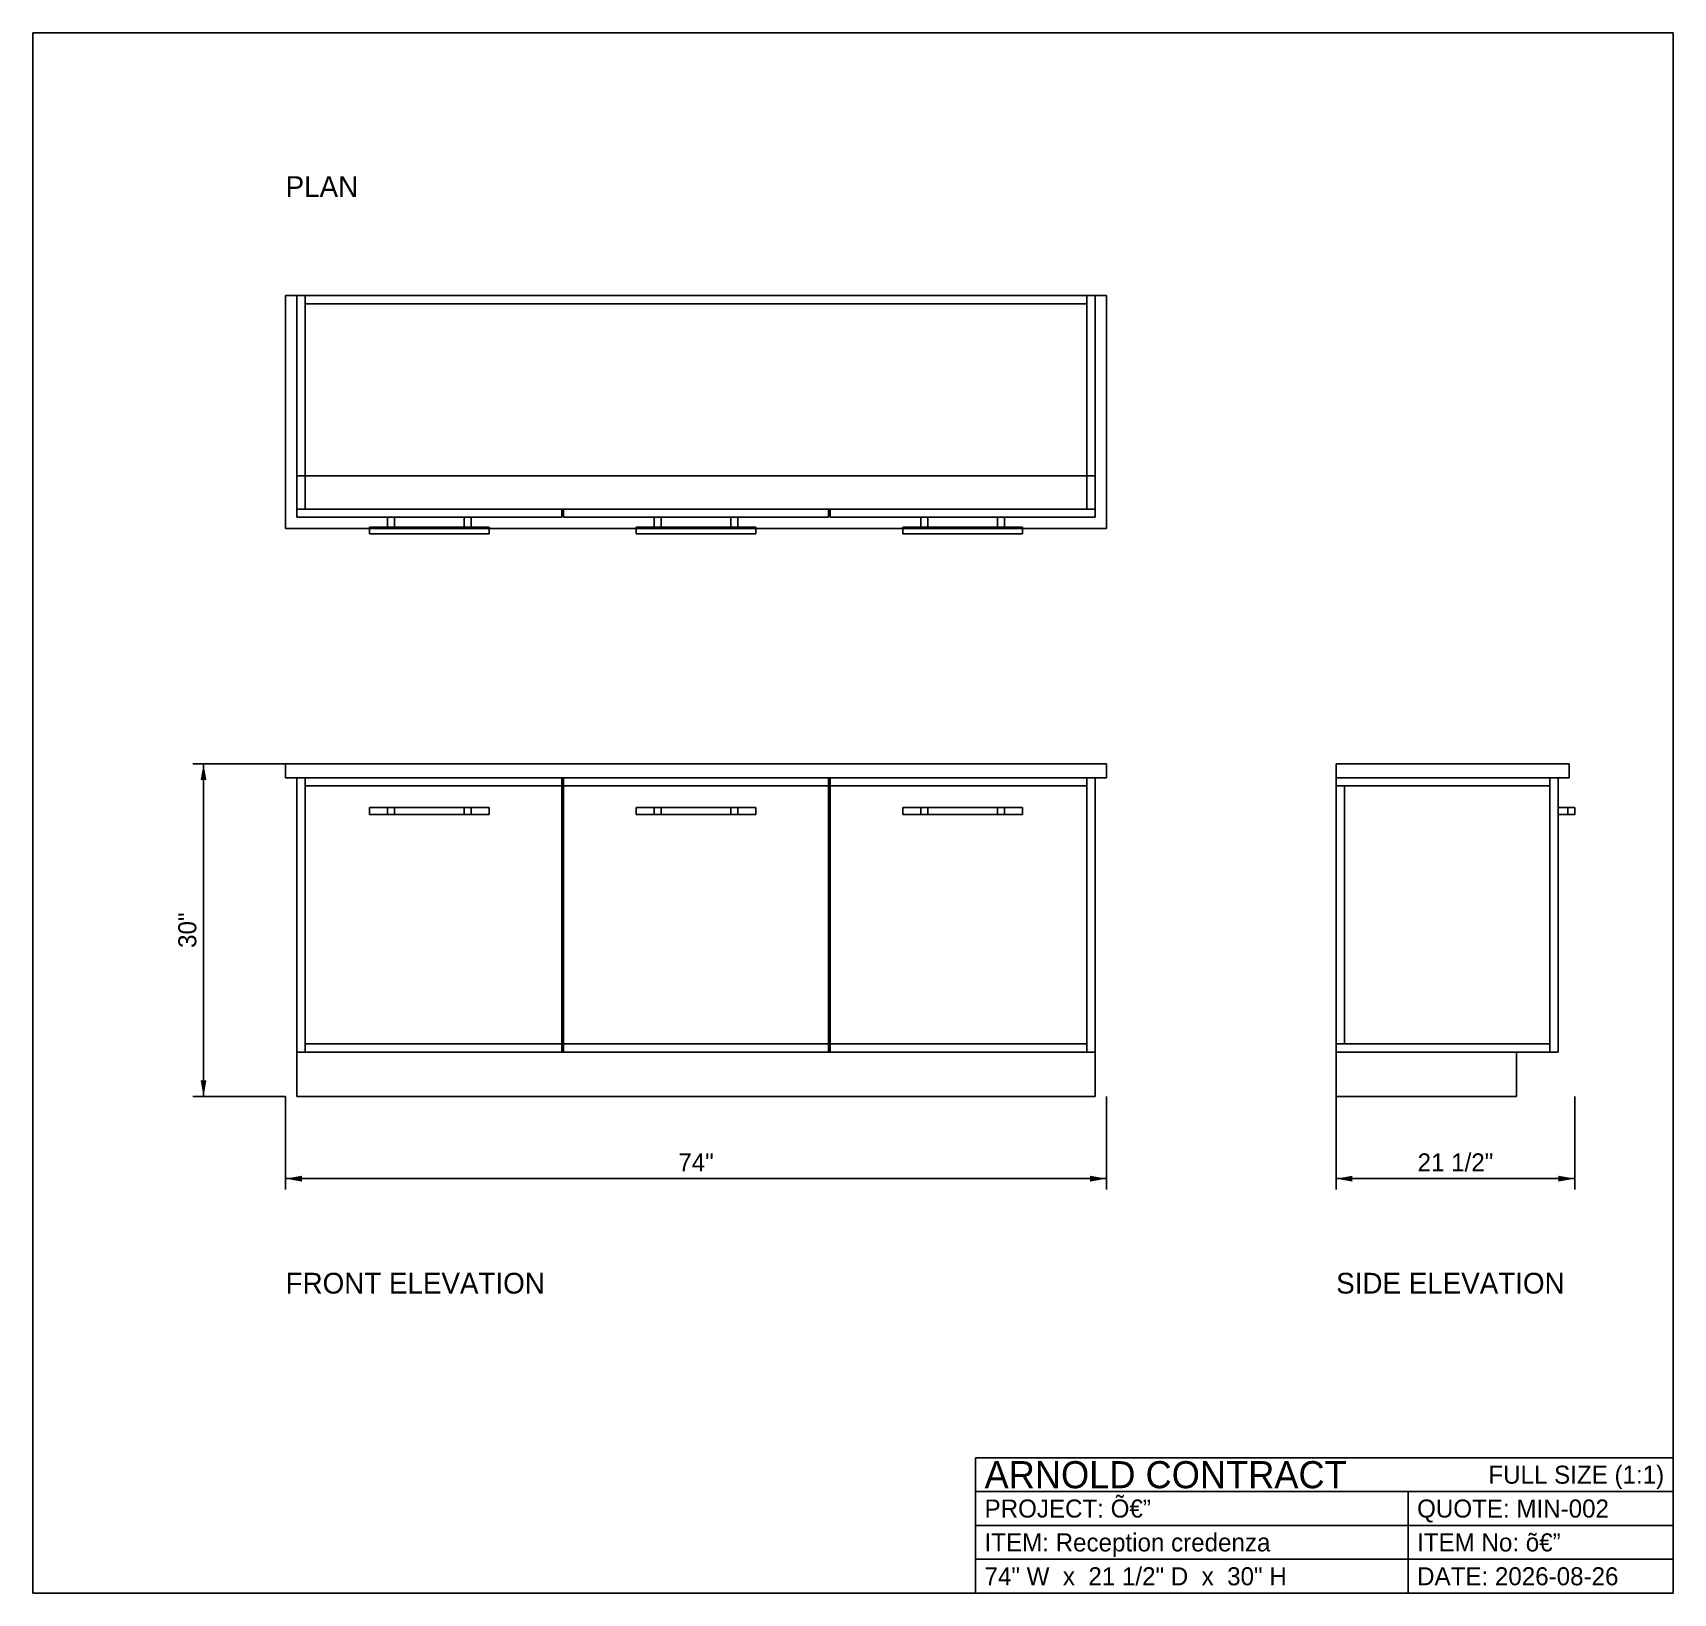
# Model space of a CAD drawing. Header units: inches. Extents: x -23 to 125, y -45 to 96.
import ezdxf
from ezdxf.enums import TextEntityAlignment as Align

# ---------------------------------------------------------------- set-up
doc = ezdxf.new("R2010")
doc.units = ezdxf.units.IN
doc.header["$MEASUREMENT"] = 0
for name, color, linetype in [('DIMS', 3, 'Continuous'), ('OUTLINE', 7, 'Continuous'), ('TITLE', 7, 'Continuous'), ('VIEWLABEL', 2, 'Continuous')]:
    doc.layers.add(name, color=color, linetype=linetype)

msp = doc.modelspace()

# ---------------------------------------------------------------- linework, layer by layer
at = {"layer": 'DIMS'}
for p, q in [((0, 30), (-8.3768, 30)), ((-7.4, 0), (-7.4, 30)), ((0, 0), (-8.3768, 0)), ((0, 0), (0, -8.3768)), ((74, 0), (74, -8.3768)), ((94.72, 0), (94.72, -8.3768)), ((116.22, 0), (116.22, -8.3768)), ((0, -7.4), (74, -7.4)), ((94.72, -7.4), (116.22, -7.4))]:
    msp.add_line(p, q, dxfattribs=at)
for points in [[(-7.4, 30), (-7.663736, 28.5348), (-7.136264, 28.5348)], [(-7.4, 0), (-7.136264, 1.4652), (-7.663736, 1.4652)], [(0, -7.4), (1.4652, -7.663736), (1.4652, -7.136264)], [(74, -7.4), (72.5348, -7.136264), (72.5348, -7.663736)], [(94.72, -7.4), (96.1852, -7.663736), (96.1852, -7.136264)], [(116.22, -7.4), (114.7548, -7.136264), (114.7548, -7.663736)]]:
    msp.add_solid(points, dxfattribs=at)
at = {"layer": 'OUTLINE'}
for p, q in [((74, 72.22), (0, 72.22)), ((0, 72.22), (0, 51.22)), ((1.75, 72.22), (1, 72.22)), ((1, 72.22), (1, 52.97)), ((73, 72.22), (1, 72.22)), ((1, 72.22), (1, 55.97)), ((1.75, 52.97), (1.75, 72.22)), ((72.25, 72.22), (1.75, 72.22)), ((1.75, 72.22), (1.75, 52.97)), ((72.25, 72.22), (1.75, 72.22)), ((1.75, 72.22), (1.75, 52.97)), ((72.25, 72.22), (1.75, 72.22)), ((1.75, 72.22), (1.75, 71.47)), ((1.75, 71.47), (72.25, 71.47)), ((73, 72.22), (72.25, 72.22)), ((72.25, 72.22), (72.25, 52.97)), ((72.25, 52.97), (72.25, 72.22)), ((72.25, 52.97), (72.25, 72.22)), ((72.25, 71.47), (72.25, 72.22)), ((73, 52.97), (73, 72.22)), ((73, 55.97), (73, 72.22)), ((74, 51.22), (74, 72.22)), ((1, 55.97), (73, 55.97)), ((1, 52.97), (1.75, 52.97)), ((24.916667, 52.97), (1, 52.97)), ((1, 52.97), (1, 52.22)), ((1, 52.22), (24.916667, 52.22)), ((1.75, 52.97), (72.25, 52.97)), ((1.75, 52.97), (72.25, 52.97)), ((9.816458, 52.22), (9.191458, 52.22)), ((9.191458, 52.22), (9.191458, 51.345)), ((9.816458, 51.345), (9.816458, 52.22)), ((16.725208, 52.22), (16.100208, 52.22)), ((16.100208, 52.22), (16.100208, 51.345)), ((16.725208, 51.345), (16.725208, 52.22)), ((24.916667, 52.22), (24.916667, 52.97)), ((48.958333, 52.97), (25.041667, 52.97)), ((25.041667, 52.97), (25.041667, 52.22)), ((25.041667, 52.22), (48.958333, 52.22)), ((33.858125, 52.22), (33.233125, 52.22)), ((33.233125, 52.22), (33.233125, 51.345)), ((33.858125, 51.345), (33.858125, 52.22)), ((40.766875, 52.22), (40.141875, 52.22)), ((40.141875, 52.22), (40.141875, 51.345)), ((40.766875, 51.345), (40.766875, 52.22)), ((48.958333, 52.22), (48.958333, 52.97)), ((73, 52.97), (49.083333, 52.97)), ((49.083333, 52.97), (49.083333, 52.22)), ((49.083333, 52.22), (73, 52.22)), ((57.899792, 52.22), (57.274792, 52.22)), ((57.274792, 52.22), (57.274792, 51.345)), ((57.899792, 51.345), (57.899792, 52.22)), ((64.808542, 52.22), (64.183542, 52.22)), ((64.183542, 52.22), (64.183542, 51.345)), ((64.808542, 51.345), (64.808542, 52.22)), ((72.25, 52.97), (73, 52.97)), ((73, 52.22), (73, 52.97)), ((0, 51.22), (74, 51.22)), ((18.339583, 51.345), (7.577083, 51.345)), ((7.577083, 51.345), (7.577083, 50.72)), ((7.577083, 50.72), (18.339583, 50.72)), ((9.191458, 51.345), (9.816458, 51.345)), ((16.100208, 51.345), (16.725208, 51.345)), ((18.339583, 50.72), (18.339583, 51.345)), ((42.38125, 51.345), (31.61875, 51.345)), ((31.61875, 51.345), (31.61875, 50.72)), ((31.61875, 50.72), (42.38125, 50.72)), ((33.233125, 51.345), (33.858125, 51.345)), ((40.141875, 51.345), (40.766875, 51.345)), ((42.38125, 50.72), (42.38125, 51.345)), ((66.422917, 51.345), (55.660417, 51.345)), ((55.660417, 51.345), (55.660417, 50.72)), ((55.660417, 50.72), (66.422917, 50.72)), ((57.274792, 51.345), (57.899792, 51.345)), ((64.183542, 51.345), (64.808542, 51.345)), ((66.422917, 50.72), (66.422917, 51.345)), ((74, 30), (0, 30)), ((0, 30), (0, 28.75)), ((74, 28.75), (74, 30)), ((115.72, 30), (94.72, 30)), ((94.72, 30), (94.72, 28.75)), ((115.72, 28.75), (115.72, 30)), ((0, 28.75), (74, 28.75)), ((1.75, 28.75), (1, 28.75)), ((1, 28.75), (1, 4)), ((24.916667, 28.75), (1, 28.75)), ((1, 28.75), (1, 4)), ((1.75, 4), (1.75, 28.75)), ((72.25, 28.75), (1.75, 28.75)), ((1.75, 28.75), (1.75, 28)), ((24.916667, 4), (24.916667, 28.75)), ((48.958333, 28.75), (25.041667, 28.75)), ((25.041667, 28.75), (25.041667, 4)), ((48.958333, 4), (48.958333, 28.75)), ((73, 28.75), (49.083333, 28.75)), ((49.083333, 28.75), (49.083333, 4)), ((73, 28.75), (72.25, 28.75)), ((72.25, 28.75), (72.25, 4)), ((72.25, 28), (72.25, 28.75)), ((73, 4), (73, 28.75)), ((73, 4), (73, 28.75)), ((113.97, 28.75), (94.72, 28.75)), ((94.72, 28.75), (94.72, 4)), ((113.97, 28.75), (94.72, 28.75)), ((94.72, 28.75), (94.72, 4)), ((113.97, 28.75), (94.72, 28.75)), ((94.72, 28.75), (94.72, 28)), ((94.72, 28.75), (115.72, 28.75)), ((113.97, 4), (113.97, 28.75)), ((113.97, 4), (113.97, 28.75)), ((113.97, 28), (113.97, 28.75)), ((114.72, 28.75), (113.97, 28.75)), ((113.97, 28.75), (113.97, 4)), ((114.72, 28.75), (113.97, 28.75)), ((113.97, 28.75), (113.97, 4)), ((114.72, 28.75), (113.97, 28.75)), ((113.97, 28.75), (113.97, 4)), ((114.72, 4), (114.72, 28.75)), ((114.72, 4), (114.72, 28.75)), ((114.72, 4), (114.72, 28.75)), ((1.75, 28), (72.25, 28)), ((72.25, 28), (1.75, 28)), ((1.75, 28), (1.75, 4.75)), ((72.25, 4.75), (72.25, 28)), ((94.72, 28), (113.97, 28)), ((95.47, 28), (94.72, 28)), ((94.72, 28), (94.72, 4.75)), ((95.47, 4.75), (95.47, 28)), ((18.339583, 26.0625), (7.577083, 26.0625)), ((7.577083, 26.0625), (7.577083, 25.4375)), ((7.577083, 25.4375), (18.339583, 25.4375)), ((9.816458, 26.0625), (9.191458, 26.0625)), ((9.191458, 26.0625), (9.191458, 25.4375)), ((9.191458, 25.4375), (9.816458, 25.4375)), ((9.816458, 25.4375), (9.816458, 26.0625)), ((16.725208, 26.0625), (16.100208, 26.0625)), ((16.100208, 26.0625), (16.100208, 25.4375)), ((16.100208, 25.4375), (16.725208, 25.4375)), ((16.725208, 25.4375), (16.725208, 26.0625)), ((18.339583, 25.4375), (18.339583, 26.0625)), ((42.38125, 26.0625), (31.61875, 26.0625)), ((31.61875, 26.0625), (31.61875, 25.4375)), ((31.61875, 25.4375), (42.38125, 25.4375)), ((33.858125, 26.0625), (33.233125, 26.0625)), ((33.233125, 26.0625), (33.233125, 25.4375)), ((33.233125, 25.4375), (33.858125, 25.4375)), ((33.858125, 25.4375), (33.858125, 26.0625)), ((40.766875, 26.0625), (40.141875, 26.0625)), ((40.141875, 26.0625), (40.141875, 25.4375)), ((40.141875, 25.4375), (40.766875, 25.4375)), ((40.766875, 25.4375), (40.766875, 26.0625)), ((42.38125, 25.4375), (42.38125, 26.0625)), ((66.422917, 26.0625), (55.660417, 26.0625)), ((55.660417, 26.0625), (55.660417, 25.4375)), ((55.660417, 25.4375), (66.422917, 25.4375)), ((57.899792, 26.0625), (57.274792, 26.0625)), ((57.274792, 26.0625), (57.274792, 25.4375)), ((57.274792, 25.4375), (57.899792, 25.4375)), ((57.899792, 25.4375), (57.899792, 26.0625)), ((64.808542, 26.0625), (64.183542, 26.0625)), ((64.183542, 26.0625), (64.183542, 25.4375)), ((64.183542, 25.4375), (64.808542, 25.4375)), ((64.808542, 25.4375), (64.808542, 26.0625)), ((66.422917, 25.4375), (66.422917, 26.0625)), ((115.595, 26.0625), (114.72, 26.0625)), ((114.72, 26.0625), (114.72, 25.4375)), ((115.595, 26.0625), (114.72, 26.0625)), ((114.72, 26.0625), (114.72, 25.4375)), ((115.595, 26.0625), (114.72, 26.0625)), ((114.72, 26.0625), (114.72, 25.4375)), ((115.595, 26.0625), (114.72, 26.0625)), ((114.72, 26.0625), (114.72, 25.4375)), ((115.595, 26.0625), (114.72, 26.0625)), ((114.72, 26.0625), (114.72, 25.4375)), ((115.595, 26.0625), (114.72, 26.0625)), ((114.72, 26.0625), (114.72, 25.4375)), ((114.72, 25.4375), (115.595, 25.4375)), ((114.72, 25.4375), (115.595, 25.4375)), ((114.72, 25.4375), (115.595, 25.4375)), ((114.72, 25.4375), (115.595, 25.4375)), ((114.72, 25.4375), (115.595, 25.4375)), ((114.72, 25.4375), (115.595, 25.4375)), ((116.22, 26.0625), (115.595, 26.0625)), ((115.595, 26.0625), (115.595, 25.4375)), ((115.595, 25.4375), (115.595, 26.0625)), ((115.595, 25.4375), (115.595, 26.0625)), ((116.22, 26.0625), (115.595, 26.0625)), ((115.595, 26.0625), (115.595, 25.4375)), ((115.595, 25.4375), (115.595, 26.0625)), ((115.595, 25.4375), (115.595, 26.0625)), ((116.22, 26.0625), (115.595, 26.0625)), ((115.595, 26.0625), (115.595, 25.4375)), ((115.595, 25.4375), (115.595, 26.0625)), ((115.595, 25.4375), (115.595, 26.0625)), ((115.595, 25.4375), (116.22, 25.4375)), ((115.595, 25.4375), (116.22, 25.4375)), ((115.595, 25.4375), (116.22, 25.4375)), ((116.22, 25.4375), (116.22, 26.0625)), ((116.22, 25.4375), (116.22, 26.0625)), ((116.22, 25.4375), (116.22, 26.0625)), ((72.25, 4.75), (1.75, 4.75)), ((1.75, 4.75), (1.75, 4)), ((1.75, 4.75), (72.25, 4.75)), ((72.25, 4), (72.25, 4.75)), ((113.97, 4.75), (94.72, 4.75)), ((94.72, 4.75), (94.72, 4)), ((94.72, 4.75), (95.47, 4.75)), ((113.97, 4), (113.97, 4.75)), ((1, 4), (1.75, 4)), ((73, 4), (1, 4)), ((1, 4), (1, 0)), ((1, 4), (24.916667, 4)), ((1.75, 4), (72.25, 4)), ((25.041667, 4), (48.958333, 4)), ((49.083333, 4), (73, 4)), ((72.25, 4), (73, 4)), ((73, 0), (73, 4)), ((94.72, 4), (113.97, 4)), ((94.72, 4), (113.97, 4)), ((94.72, 4), (113.97, 4)), ((110.97, 4), (94.72, 4)), ((94.72, 4), (94.72, 0)), ((110.97, 0), (110.97, 4)), ((113.97, 4), (114.72, 4)), ((113.97, 4), (114.72, 4)), ((113.97, 4), (114.72, 4)), ((1, 0), (73, 0)), ((94.72, 0), (110.97, 0))]:
    msp.add_line(p, q, dxfattribs=at)
at = {"layer": 'TITLE'}
for p, q in [((125.1, 95.9), (-22.792, 95.9)), ((-22.792, 95.9), (-22.792, -44.77)), ((125.1, -44.77), (125.1, 95.9)), ((125.1, -32.56), (62.2, -32.56)), ((62.2, -32.56), (62.2, -44.77)), ((125.1, -44.77), (125.1, -32.56)), ((62.2, -35.6125), (125.1, -35.6125)), ((101.198, -44.77), (101.198, -35.6125)), ((62.2, -38.665), (125.1, -38.665)), ((62.2, -41.7175), (125.1, -41.7175)), ((-22.792, -44.77), (125.1, -44.77)), ((62.2, -44.77), (125.1, -44.77))]:
    msp.add_line(p, q, dxfattribs=at)

# ---------------------------------------------------------------- texts
at = {"layer": 'DIMS'}
msp.add_text('30"', height=1.628, rotation=90, dxfattribs=at).set_placement((-8.0512, 15), align=Align.CENTER)
for s, p in [('74"', (37, -6.7488)), ('21 1/2"', (105.47, -6.7488))]:
    msp.add_text(s, height=1.628, dxfattribs=at).set_placement(p, align=Align.CENTER)
at = {"layer": 'TITLE'}
for s, height, p in [('ARNOLD CONTRACT', 2.442, (63.014, -35.30725)), ('PROJECT: â€”', 1.628, (63.014, -37.95275)), ('QUOTE: MIN-002', 1.628, (102.012, -37.95275)), ('ITEM: Reception credenza', 1.628, (63.014, -41.00525)), ('ITEM No: â€”', 1.628, (102.012, -41.00525)), ('74" W  x  21 1/2" D  x  30" H', 1.628, (63.014, -44.05775)), ('DATE: 2026-08-26', 1.628, (102.012, -44.05775))]:
    msp.add_text(s, height=height, dxfattribs=at).set_placement(p)
msp.add_text('FULL SIZE (1:1)', height=1.628, dxfattribs=at).set_placement((124.286, -34.90025), align=Align.RIGHT)
at = {"layer": 'VIEWLABEL'}
for s, p in [('PLAN', (0, 81.1)), ('FRONT ELEVATION', (0, -17.76)), ('SIDE ELEVATION', (94.72, -17.76))]:
    msp.add_text(s, height=1.8722, dxfattribs=at).set_placement(p)

doc.saveas('drawing.dxf')
